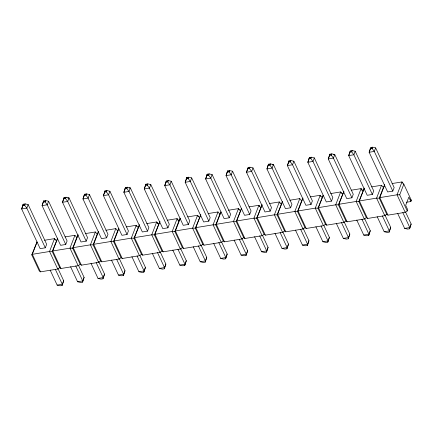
<?xml version="1.0" encoding="UTF-8"?>
<svg xmlns="http://www.w3.org/2000/svg" width="433" height="433" viewBox="0 0 433 433"><rect width="100%" height="100%" fill="white"/><g stroke="black" fill="none" stroke-linecap="round" stroke-linejoin="round"><path stroke-width="0.65" d="M23.225 204.214L21.65 208.966L40.155 248.65L45.308 247.811L46.661 244.293L28.156 204.603L25.157 203.894L23.225 204.214L21.65 208.966L26.803 208.121L28.156 204.603M43.668 200.874L42.093 205.632L60.598 245.316L65.746 244.477L67.104 240.954L48.599 201.269L45.6 200.56L43.668 200.874L42.093 205.632L47.24 204.787L48.599 201.269M64.106 197.54L62.531 202.292L81.036 241.982L86.189 241.143L87.542 237.62L69.036 197.935L66.038 197.226L64.106 197.54L62.531 202.292L67.683 201.453L69.036 197.935L67.748 198.146M50.163 270.111L57.151 285.093L60.149 285.802L62.081 285.488L63.656 280.736L58.065 268.747M70.601 266.771L77.588 281.759L80.587 282.468L82.519 282.154L84.094 277.401L78.508 265.413M104.77 192.106L104.986 190.872L106.919 190.558L109.917 191.262L128.422 230.951L127.069 234.47L121.917 235.308L103.411 195.624L104.986 190.872M91.044 263.437L98.031 278.424L101.03 279.133L102.962 278.814L104.537 274.062L98.67 261.478M125.207 188.766L125.429 187.538L127.362 187.218L130.36 187.927L148.865 227.617L147.512 231.135L142.36 231.974L123.854 192.29L125.429 187.538M111.487 260.103L118.474 275.09L121.473 275.794L123.4 275.48L124.98 270.728L119.389 258.739M145.872 184.198L144.292 188.956L162.803 228.64L167.95 227.801L169.308 224.278L150.798 184.593L147.799 183.884L145.872 184.198L144.292 188.956L149.445 188.111L150.798 184.593M131.924 256.769L138.912 271.751L141.91 272.46L143.843 272.146L145.418 267.394L139.827 255.405M152.367 253.435L159.355 268.417L162.353 269.126L164.286 268.812L165.861 264.06L160.27 252.071M186.531 178.764L186.753 177.53L188.685 177.216L191.684 177.925L210.189 217.61L208.83 221.128L203.683 221.972L185.178 182.282L186.753 177.53M172.805 250.095L179.792 265.083L182.791 265.792L184.723 265.478L186.298 260.726L180.431 248.136M206.974 175.43L207.191 174.196L209.123 173.882L212.121 174.586L230.627 214.275L229.274 217.794L224.121 218.633L205.615 178.948L207.191 174.196M193.248 246.761L200.235 261.749L203.234 262.458L205.166 262.138L206.741 257.386L201.15 245.397M227.634 170.862L226.058 175.614L244.564 215.298L249.711 214.459L251.07 210.941L232.564 171.251L229.566 170.542L227.634 170.862L226.058 175.614L231.206 174.77L232.564 171.251M213.686 243.427L220.673 258.414L223.672 259.118L225.604 258.804L227.179 254.052L221.593 242.063M234.129 240.093L241.116 255.075L244.115 255.784L246.047 255.47L247.622 250.718L241.749 238.128M268.514 164.188L266.939 168.94L285.444 208.63L290.597 207.786L291.95 204.268L273.445 164.583L270.446 163.874L268.514 164.188L266.939 168.94L272.086 168.101L273.445 164.583L272.157 164.794M254.566 236.759L261.559 251.741L264.558 252.45L266.484 252.136L268.065 247.384L262.474 235.395M288.735 162.088L288.952 160.854L290.884 160.54L293.883 161.249L312.393 200.934L311.035 204.452L305.887 205.296L287.377 165.606L288.952 160.854M275.009 233.419L281.997 248.407L284.995 249.116L286.927 248.802L288.502 244.044L282.911 232.061M309.173 158.754L309.395 157.52L311.327 157.206L314.326 157.91L332.831 197.6L331.478 201.118L326.325 201.957L307.82 162.272L309.395 157.52M295.452 230.085L302.44 245.073L305.438 245.782L307.37 245.462L308.945 240.71L303.073 228.126M329.616 155.415L329.838 154.186L331.765 153.867L334.763 154.576L353.274 194.265L351.915 197.784L346.768 198.623L328.257 158.938L329.838 154.186M315.89 226.751L322.877 241.738L325.876 242.442L327.808 242.128L329.383 237.376L323.792 225.387M336.333 223.417L343.32 238.399L346.319 239.108L348.251 238.794L349.826 234.042L344.235 222.053M356.77 220.083L363.758 235.065L366.756 235.774L368.689 235.46L370.264 230.708L364.678 218.719M377.213 216.744L384.201 231.731L387.199 232.44L389.132 232.126L390.707 227.368L384.834 214.784M397.651 213.409L404.639 228.397L407.637 229.106L409.569 228.786L411.144 224.034L405.559 212.046M84.04 195.527L82.974 198.958L101.479 238.648L106.626 237.804L107.985 234.285L89.479 194.601L86.481 193.892L84.549 194.206L84.04 195.527L85.972 195.213L86.481 193.892M63.656 280.736L62.081 285.488M84.094 277.401L82.519 282.154M104.537 274.062L102.962 278.814M124.98 270.728L123.4 275.48M165.801 182.185L164.735 185.616L183.24 225.306L188.393 224.462L189.746 220.944L171.241 181.259L168.242 180.55L166.31 180.864L165.801 182.185L167.733 181.871L168.242 180.55M145.418 267.394L143.843 272.146M165.861 264.06L164.286 268.812M186.298 260.726L184.723 265.478M206.741 257.386L205.166 262.138M247.562 168.843L246.496 172.274L265.001 211.964L270.154 211.125L271.507 207.602L253.002 167.917L250.003 167.208L248.071 167.522L247.562 168.843L249.495 168.529L250.003 167.208M227.179 254.052L225.604 258.804M247.622 250.718L246.047 255.47M268.065 247.384L266.484 252.136M288.502 244.044L286.927 248.802M308.945 240.71L307.37 245.462M349.767 152.167L348.7 155.599L367.206 195.288L372.358 194.449L373.711 190.926L355.206 151.241L352.208 150.532L350.275 150.846L349.767 152.167L351.699 151.853L352.208 150.532M329.383 237.376L327.808 242.128M370.21 148.833L369.143 152.264L387.649 191.954L392.796 191.11L394.154 187.592L375.649 147.907L372.651 147.198L370.718 147.512L370.21 148.833L372.142 148.519L372.651 147.198M349.826 234.042L348.251 238.794M370.264 230.708L368.689 235.46M390.707 227.368L389.132 232.126M411.144 224.034L409.569 228.786M45.308 247.811L26.803 208.121L24.649 205.215L25.157 203.894M65.746 244.477L47.24 204.787L45.092 201.881L45.6 200.56M406.257 202.292L410.874 201.54L408.828 197.156L405.672 205.35L407.718 209.734L407.242 210.968L405.207 212.332L387.984 215.141L386.799 214.308L384.769 215.666L367.547 218.481L366.361 217.642L364.326 219.006L347.104 221.815L345.918 220.976L343.889 222.34L326.666 225.149L325.481 224.31L323.446 225.674L306.223 228.483L305.038 227.644L303.003 229.008L285.785 231.817L284.595 230.984L282.565 232.342L265.342 235.157L264.157 234.318L262.122 235.682L244.899 238.491L243.714 237.652L241.684 239.016L224.462 241.825L223.276 240.986L221.241 242.35L204.019 245.159L202.833 244.32L200.804 245.684L183.581 248.493L182.396 247.66L180.361 249.018L163.138 251.833L161.953 250.994L159.918 252.358L142.701 255.167L141.515 254.328L139.48 255.692L122.258 258.501L121.072 257.662L119.037 259.026L101.82 261.835L100.629 261.002L98.6 262.36L81.377 265.169L80.192 264.336L78.157 265.694L60.934 268.509L59.749 267.67L57.719 269.034L40.496 271.843L39.311 271.004L31.777 254.853L37 241.993M37.038 242.052L32.318 254.312L31.777 254.853M86.189 241.143L67.683 201.453L65.529 198.547L66.038 197.226M40.496 271.843L32.318 254.312L49.541 251.503L52.22 251.519L52.761 250.978L57.719 238.107L52.22 251.519L59.749 267.67M84.327 195.44L82.974 198.958L88.121 198.119L89.479 194.601M80.192 264.336L72.657 248.185L76.771 237.517L74.936 235.298L69.984 248.163L78.157 265.694M104.542 192.69L103.411 195.624L108.564 194.785L109.917 191.262M127.069 234.47L108.564 194.785L106.41 191.873L106.919 190.558M100.629 261.002L93.1 244.851L97.209 234.177L95.379 231.964L90.421 244.829L98.6 262.36M124.985 189.356L123.854 192.29L129.002 191.446L130.36 187.927L129.072 188.139M147.512 231.135L129.002 191.446L126.853 188.539L127.362 187.218M121.072 257.662L113.543 241.511L117.652 230.843L115.822 228.624L110.864 241.495L119.037 259.026M118.804 228.716L114.085 240.97L113.543 241.511L110.864 241.495L93.642 244.304L93.1 244.851L90.421 244.829L73.204 247.638L72.657 248.185L69.984 248.163L52.761 250.978L60.934 268.509M167.95 227.801L149.445 188.111L147.29 185.205L147.799 183.884M122.258 258.501L114.085 240.97L131.307 238.161L133.981 238.177L134.522 237.636L139.48 224.765L133.981 238.177L141.515 254.328M166.088 182.098L164.735 185.616L169.888 184.777L171.241 181.259M142.701 255.167L134.522 237.636L151.745 234.827L154.424 234.843L154.965 234.302L159.918 221.431L154.424 234.843L161.953 250.994M186.304 179.349L185.178 182.282L190.325 181.443L191.684 177.925M208.83 221.128L190.325 181.443L188.176 178.537L188.685 177.216M182.396 247.66L174.862 231.509L178.97 220.841L177.14 218.622L172.188 231.487L180.361 249.018M206.747 176.014L205.615 178.948L210.768 178.109L212.121 174.586M229.274 217.794L210.768 178.109L208.614 175.197L209.123 173.882M163.138 251.833L154.965 234.302L172.188 231.487L174.862 231.509L175.403 230.962L192.625 228.153L195.305 228.169L195.846 227.628L200.804 214.763L195.305 228.169L202.833 244.32M249.711 214.459L231.206 174.77L229.057 171.863L229.566 170.542M223.276 240.986L215.742 224.835L219.85 214.167L218.021 211.948L213.068 224.819L221.241 242.35M221.009 212.04L216.289 224.294L215.742 224.835L213.068 224.819L195.846 227.628L204.019 245.159M247.855 168.756L246.496 172.274L251.649 171.436L253.002 167.917M241.403 208.641L236.185 221.501L243.714 237.652M241.446 208.701L236.727 220.96L236.185 221.501L233.506 221.485L216.289 224.294L224.462 241.825M290.597 207.786L272.086 168.101L269.938 165.195L270.446 163.874M244.899 238.491L236.727 220.96L253.949 218.151L256.623 218.167L257.17 217.626L262.122 204.755L256.623 218.167L264.157 234.318M288.508 162.673L287.377 165.606L292.529 164.767L293.883 161.249M311.035 204.452L292.529 164.767L290.375 161.861L290.884 160.54M265.342 235.157L257.17 217.626L274.387 214.811L277.066 214.833L277.607 214.286L282.565 201.421L277.066 214.833L284.595 230.984M308.951 159.339L307.82 162.272L312.967 161.433L314.326 157.91M331.478 201.118L312.967 161.433L310.818 158.521L311.327 157.206M305.038 227.644L297.509 211.493L301.617 200.825L299.788 198.612L294.83 211.477L303.003 229.008M302.77 198.698L298.05 210.952L297.509 211.493L294.83 211.477L277.607 214.286L285.785 231.817M329.389 156.004L328.257 158.938L333.41 158.094L334.763 154.576L333.48 154.787M351.915 197.784L333.41 158.094L331.261 155.187L331.765 153.867M323.17 195.299L317.946 208.159L325.481 224.31M323.207 195.364L318.488 207.618L317.946 208.159L315.273 208.143L298.05 210.952L306.223 228.483M350.053 152.08L348.7 155.599L353.853 154.76L355.206 151.241M326.666 225.149L318.488 207.618L335.71 204.809L338.39 204.825L338.931 204.284L343.889 191.413L338.39 204.825L345.918 220.976M370.496 148.746L369.143 152.264L374.291 151.426L375.649 147.907M347.104 221.815L338.931 204.284L356.153 201.475L358.827 201.491L359.368 200.95L364.326 188.079L358.827 201.491L366.361 217.642M386.799 214.308L379.27 198.157L383.378 187.489L381.549 185.27L376.591 198.135L384.769 215.666M407.242 210.968L399.708 194.818L403.821 184.149L401.992 181.936L392.054 183.554M410.874 201.54L411.35 200.3L403.821 184.149M76.771 237.517L78.157 234.773L73.204 247.638L81.377 265.169M97.209 234.177L98.6 231.439L93.642 244.304L101.82 261.835M117.652 230.843L118.761 228.651M178.97 220.841L180.361 218.097L175.403 230.962L183.581 248.493M219.85 214.167L220.965 211.975M301.617 200.825L303.003 198.087M383.378 187.489L384.769 184.745L379.811 197.61L379.27 198.157L376.591 198.135L359.368 200.95L367.547 218.481M22.971 204.869L24.903 204.555M43.414 201.534L45.346 201.221M63.851 198.2L65.784 197.886M84.294 194.866L86.227 194.552M104.732 191.532L106.664 191.213M125.175 188.193L127.107 187.879M145.618 184.859L147.545 184.545M166.055 181.524L167.988 181.21M186.499 178.19L188.431 177.876M206.936 174.856L208.868 174.537M227.379 171.517L229.311 171.203M247.817 168.183L249.749 167.869M268.26 164.849L270.192 164.535M288.703 161.514L290.63 161.2M309.14 158.18L311.073 157.861M329.583 154.841L331.51 154.527M350.021 151.507L351.953 151.193M370.464 148.173L372.396 147.859M22.716 205.529L24.649 205.215M43.159 202.195L45.092 201.881M63.597 198.861L65.529 198.547M104.477 192.192L106.41 191.873M124.921 188.853L126.853 188.539M145.364 185.519L147.29 185.205M186.244 178.851L188.176 178.537M206.682 175.517L208.614 175.197M227.125 172.177L229.057 171.863M268.005 165.509L269.938 165.195M288.448 162.175L290.375 161.861M308.886 158.841L310.818 158.521M329.329 155.501L331.261 155.187M44.561 240.255L54.498 238.632L56.328 240.851M65.004 236.916L74.936 235.298M85.442 233.582L95.379 231.964M105.885 230.248L115.822 228.624M126.328 226.914L136.26 225.29L138.089 227.509M146.765 223.58L156.703 221.956L158.532 224.175M167.208 220.24L177.14 218.622M187.646 216.906L197.583 215.288L199.413 217.501M208.089 213.572L218.021 211.948M228.527 210.238L238.464 208.614L240.293 210.833M248.97 206.904L258.907 205.28L260.736 207.499M269.407 203.564L279.345 201.946L281.174 204.165M289.85 200.23L299.788 198.612M310.293 196.896L320.225 195.272L322.055 197.491M330.731 193.562L340.668 191.938L342.498 194.157M351.174 190.222L361.106 188.604L362.935 190.823M371.611 186.888L381.549 185.27M57.151 285.093L62.298 284.254L55.31 269.266M77.588 281.759L82.741 280.92L75.753 265.932M98.031 278.424L103.184 277.585L96.196 262.598M118.474 275.09L123.622 274.246L116.634 259.264M138.912 271.751L144.065 270.912L137.077 255.93M159.355 268.417L164.502 267.578L157.515 252.591M179.792 265.083L184.945 264.244L177.958 249.256M200.235 261.749L205.383 260.91L198.395 245.922M220.673 258.414L225.826 257.57L218.838 242.588M241.116 255.075L246.269 254.236L239.276 239.254M261.559 251.741L266.706 250.902L259.719 235.915M281.997 248.407L287.149 247.568L280.162 232.581M302.44 245.073L307.587 244.234L300.599 229.246M322.877 241.738L328.03 240.894L321.042 225.912M343.32 238.399L348.468 237.56L341.48 222.573M363.758 235.065L368.911 234.226L361.923 219.239M384.201 231.731L389.348 230.892L382.361 215.905M404.639 228.397L409.791 227.558L402.804 212.571M399.708 194.818L397.034 194.801L379.811 197.61L387.984 215.141M410.56 199.743L411.35 200.3M372.142 148.519L374.291 151.426L392.796 191.11M351.699 151.853L353.853 154.76L372.358 194.449M249.495 168.529L251.649 171.436L270.154 211.125M167.733 181.871L169.888 184.777L188.393 224.462M85.972 195.213L88.121 198.119L106.626 237.804M402.555 183.143L401.992 181.936L397.034 194.801L405.207 212.332M361.956 190.417L361.106 188.604L356.153 201.475L364.326 219.006M341.231 193.15L340.668 191.938L335.71 204.809L343.889 222.34M320.788 196.485L320.225 195.272L315.273 208.143L323.446 225.674M279.907 203.153L279.345 201.946L274.387 214.811L282.565 232.342M259.47 206.487L258.907 205.28L253.949 218.151L262.122 235.682M239.027 209.826L238.464 208.614L233.506 221.485L241.684 239.016M198.146 216.495L197.583 215.288L192.625 228.153L200.804 245.684M177.422 219.222L177.99 220.435M157.547 223.769L156.703 221.956L151.745 234.827L159.918 252.358M136.823 226.502L136.26 225.29L131.307 238.161L139.48 255.692M55.061 239.839L54.498 238.632L49.541 251.503L57.719 269.034"/></g></svg>
